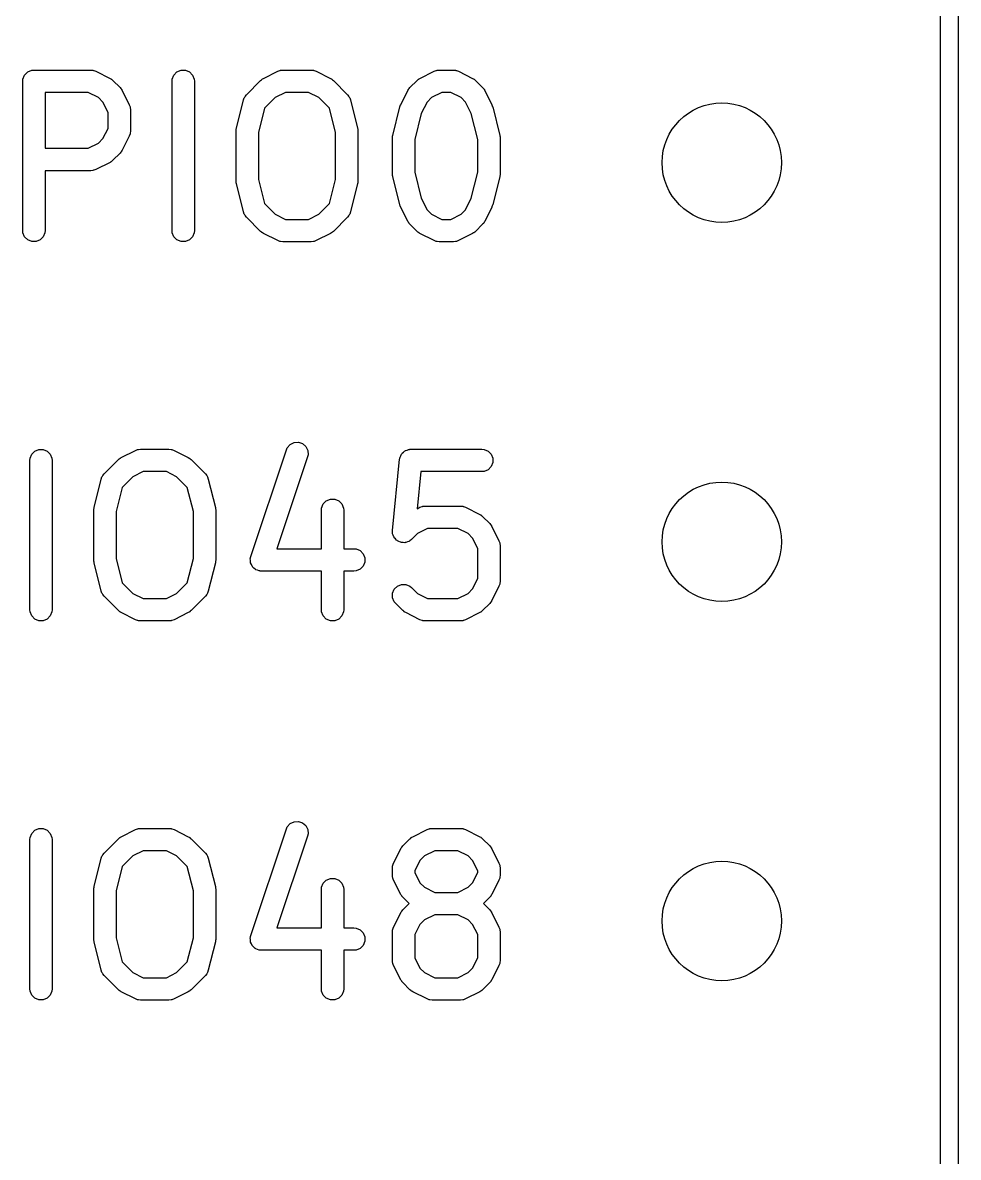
# Model space of a CAD drawing. Extents: x 19.8 to 98.9, y -129.1 to -67.1.
# Drawn here: x 76.29 to 82.55, y -113.84 to -106.24 of the extents above; entities that cross this region are included whole.
import ezdxf

# ---------------------------------------------------------------- set-up
doc = ezdxf.new("R2010")
doc.units = 0
doc.layers.add('BLACK', color=7, linetype='CONTINUOUS')

msp = doc.modelspace()

# ---------------------------------------------------------------- linework, layer by layer
at = {"layer": 'BLACK', "linetype": 'CONTINUOUS'}
for p, q in [((82.553999, -72.636), (82.553999, -129.024)), ((82.433999, -128.964), (82.433999, -72.696)), ((76.321553, -106.572459), (76.348589, -106.56126)), ((76.348589, -106.56126), (76.363221, -106.559819)), ((76.363221, -106.559819), (76.744173, -106.559819)), ((76.744173, -106.559819), (76.758805, -106.56126)), ((76.758805, -106.56126), (76.761294, -106.562291)), ((76.761294, -106.562291), (76.763982, -106.562482)), ((76.763982, -106.562482), (76.777714, -106.567737)), ((77.321553, -106.572459), (77.348589, -106.56126)), ((77.348589, -106.56126), (77.377853, -106.56126)), ((77.377853, -106.56126), (77.404889, -106.572459)), ((77.996346, -106.567737), (78.010077, -106.562482)), ((78.010077, -106.562482), (78.012766, -106.56229)), ((78.012766, -106.56229), (78.015255, -106.56126)), ((78.015255, -106.56126), (78.029887, -106.559819)), ((78.029887, -106.559819), (78.220363, -106.559819)), ((78.220363, -106.559819), (78.234995, -106.56126)), ((78.234995, -106.56126), (78.237484, -106.562291)), ((78.237484, -106.562291), (78.240172, -106.562482)), ((78.240172, -106.562482), (78.253904, -106.567737)), ((79.043965, -106.567737), (79.057696, -106.562482)), ((79.057696, -106.562482), (79.060385, -106.56229)), ((79.060385, -106.56229), (79.062874, -106.56126)), ((79.062874, -106.56126), (79.077506, -106.559819)), ((79.077506, -106.559819), (79.172744, -106.559819)), ((79.172744, -106.559819), (79.187376, -106.56126)), ((79.187376, -106.56126), (79.189865, -106.562291)), ((79.189865, -106.562291), (79.192553, -106.562482)), ((79.192553, -106.562482), (79.206285, -106.567737)), ((76.288221, -106.634819), (76.289662, -106.620187)), ((76.288221, -107.634819), (76.288221, -106.634819)), ((76.289662, -106.620187), (76.300861, -106.593151)), ((76.300861, -106.593151), (76.321553, -106.572459)), ((76.777714, -106.567737), (76.872952, -106.615356)), ((76.872952, -106.615356), (76.879251, -106.61932)), ((76.879251, -106.61932), (76.881079, -106.620078)), ((76.881079, -106.620078), (76.883135, -106.621766)), ((76.883135, -106.621766), (76.885395, -106.623188)), ((76.885395, -106.623188), (76.886694, -106.624686)), ((76.886694, -106.624686), (76.892444, -106.629405)), ((76.892444, -106.629405), (76.940063, -106.677024)), ((77.288221, -106.634819), (77.289662, -106.620187)), ((77.288221, -107.634819), (77.288221, -106.634819)), ((77.289662, -106.620187), (77.300861, -106.593151)), ((77.300861, -106.593151), (77.321553, -106.572459)), ((77.404889, -106.572459), (77.425581, -106.593151)), ((77.425581, -106.593151), (77.43678, -106.620187)), ((77.43678, -106.620187), (77.438221, -106.634819)), ((77.438221, -106.634819), (77.438221, -107.634819)), ((77.786378, -106.724643), (77.881616, -106.629405)), ((77.881616, -106.629405), (77.887366, -106.624684)), ((77.887366, -106.624684), (77.888665, -106.623188)), ((77.888665, -106.623188), (77.890919, -106.621768)), ((77.890919, -106.621768), (77.892981, -106.620077)), ((77.892981, -106.620077), (77.894813, -106.619318)), ((77.894813, -106.619318), (77.901108, -106.615356)), ((77.901108, -106.615356), (77.996346, -106.567737)), ((78.253904, -106.567737), (78.349142, -106.615356)), ((78.349142, -106.615356), (78.355441, -106.61932)), ((78.355441, -106.61932), (78.357269, -106.620078)), ((78.357269, -106.620078), (78.359325, -106.621766)), ((78.359325, -106.621766), (78.361585, -106.623188)), ((78.361585, -106.623188), (78.362884, -106.624686)), ((78.362884, -106.624686), (78.368634, -106.629405)), ((78.368634, -106.629405), (78.463872, -106.724643)), ((78.881616, -106.677024), (78.929235, -106.629405)), ((78.929235, -106.629405), (78.934984, -106.624686)), ((78.934984, -106.624686), (78.936284, -106.623188)), ((78.936284, -106.623188), (78.938543, -106.621766)), ((78.938543, -106.621766), (78.9406, -106.620078)), ((78.9406, -106.620078), (78.942427, -106.61932)), ((78.942427, -106.61932), (78.948727, -106.615356)), ((78.948727, -106.615356), (79.043965, -106.567737)), ((79.206285, -106.567737), (79.301523, -106.615356)), ((79.301523, -106.615356), (79.307822, -106.61932)), ((79.307822, -106.61932), (79.30965, -106.620078)), ((79.30965, -106.620078), (79.311706, -106.621766)), ((79.311706, -106.621766), (79.313966, -106.623188)), ((79.313966, -106.623188), (79.315265, -106.624686)), ((79.315265, -106.624686), (79.321015, -106.629405)), ((79.321015, -106.629405), (79.368634, -106.677024)), ((76.726468, -106.709819), (76.438221, -106.709819)), ((76.438221, -106.709819), (76.438221, -107.083628)), ((76.794984, -106.744077), (76.726468, -106.709819)), ((76.940063, -106.677024), (76.944781, -106.682773)), ((76.944781, -106.682773), (76.94628, -106.684073)), ((76.94628, -106.684073), (76.947701, -106.686332)), ((76.947701, -106.686332), (76.94939, -106.688389)), ((76.94939, -106.688389), (76.950147, -106.690216)), ((76.950147, -106.690216), (76.954112, -106.696516)), ((76.954112, -106.696516), (77.001731, -106.791754)), ((78.047592, -106.709819), (77.979076, -106.744077)), ((78.202658, -106.709819), (78.047592, -106.709819)), ((78.271174, -106.744077), (78.202658, -106.709819)), ((78.819948, -106.791754), (78.867567, -106.696516)), ((78.867567, -106.696516), (78.871531, -106.690216)), ((78.871531, -106.690216), (78.872289, -106.688389)), ((78.872289, -106.688389), (78.873977, -106.686332)), ((78.873977, -106.686332), (78.875399, -106.684073)), ((78.875399, -106.684073), (78.876897, -106.682773)), ((78.876897, -106.682773), (78.881616, -106.677024)), ((79.095211, -106.709819), (79.026695, -106.744077)), ((79.155039, -106.709819), (79.095211, -106.709819)), ((79.223555, -106.744077), (79.155039, -106.709819)), ((79.368634, -106.677024), (79.373352, -106.682773)), ((79.373352, -106.682773), (79.374851, -106.684073)), ((79.374851, -106.684073), (79.376272, -106.686332)), ((79.376272, -106.686332), (79.377961, -106.688389)), ((79.377961, -106.688389), (79.378718, -106.690216)), ((79.378718, -106.690216), (79.382683, -106.696516)), ((79.382683, -106.696516), (79.430302, -106.791754)), ((76.825391, -106.774484), (76.794984, -106.744077)), ((76.859649, -106.843), (76.825391, -106.774484)), ((77.719031, -106.949962), (77.76665, -106.759486)), ((77.76665, -106.759486), (77.771597, -106.74564)), ((77.771597, -106.74564), (77.774917, -106.741158)), ((77.774917, -106.741158), (77.777051, -106.736008)), ((77.777051, -106.736008), (77.786378, -106.724643)), ((77.979076, -106.744077), (77.907133, -106.816019)), ((78.343116, -106.816019), (78.271174, -106.744077)), ((78.463872, -106.724643), (78.4732, -106.736008)), ((78.4732, -106.736008), (78.475334, -106.741161)), ((78.475334, -106.741161), (78.478653, -106.74564)), ((78.478653, -106.74564), (78.4836, -106.759486)), ((78.4836, -106.759486), (78.531219, -106.949962)), ((78.996288, -106.774484), (78.957794, -106.851471)), ((79.026695, -106.744077), (78.996288, -106.774484)), ((79.253962, -106.774484), (79.223555, -106.744077)), ((79.292455, -106.851471), (79.253962, -106.774484)), ((76.859649, -106.950447), (76.859649, -106.843)), ((77.001731, -106.791754), (77.006986, -106.805485)), ((77.006986, -106.805485), (77.007177, -106.808174)), ((77.007177, -106.808174), (77.008208, -106.810663)), ((77.008208, -106.810663), (77.009649, -106.825295)), ((77.009649, -106.825295), (77.009649, -106.968152)), ((77.907133, -106.816019), (77.866792, -106.977386)), ((78.383458, -106.977386), (78.343116, -106.816019)), ((78.76665, -106.997581), (78.814269, -106.807105)), ((78.814269, -106.807105), (78.814654, -106.806025)), ((78.814654, -106.806025), (78.814693, -106.805486)), ((78.814693, -106.805486), (78.81702, -106.799404)), ((78.81702, -106.799404), (78.819216, -106.793259)), ((78.819216, -106.793259), (78.819538, -106.792823)), ((78.819538, -106.792823), (78.819948, -106.791754)), ((78.957794, -106.851471), (78.914411, -107.025005)), ((79.335839, -107.025005), (79.292455, -106.851471)), ((79.430302, -106.791754), (79.430711, -106.792823)), ((79.430711, -106.792823), (79.431034, -106.793259)), ((79.431034, -106.793259), (79.433226, -106.799395)), ((79.433226, -106.799395), (79.435557, -106.805485)), ((79.435557, -106.805485), (79.435595, -106.806025)), ((79.435595, -106.806025), (79.435981, -106.807105)), ((79.435981, -106.807105), (79.4836, -106.997581)), ((76.825391, -107.018963), (76.859649, -106.950447)), ((77.001731, -107.001693), (76.954112, -107.096931)), ((77.006986, -106.987962), (77.001731, -107.001693)), ((77.007177, -106.985272), (77.006986, -106.987962)), ((77.008208, -106.982784), (77.007177, -106.985272)), ((77.009649, -106.968152), (77.008208, -106.982784)), ((77.716792, -106.968152), (77.717043, -106.965598)), ((77.716792, -107.301485), (77.716792, -106.968152)), ((77.716881, -106.964506), (77.71769, -106.959032)), ((77.717043, -106.965598), (77.716881, -106.964506)), ((77.71769, -106.959032), (77.718233, -106.95352)), ((77.718233, -106.95352), (77.718655, -106.952498)), ((77.718655, -106.952498), (77.719031, -106.949962)), ((77.866792, -106.977386), (77.866792, -107.292251)), ((78.383458, -107.292251), (78.383458, -106.977386)), ((78.531219, -106.949962), (78.531594, -106.952498)), ((78.531594, -106.952498), (78.532017, -106.95352)), ((78.532017, -106.95352), (78.532559, -106.959032)), ((78.532559, -106.959032), (78.533369, -106.964506)), ((78.533369, -106.964506), (78.533206, -106.965598)), ((78.533206, -106.965598), (78.533458, -106.968152)), ((78.533458, -106.968152), (78.533458, -107.301485)), ((78.764411, -107.015771), (78.764662, -107.013217)), ((78.764411, -107.253866), (78.764411, -107.015771)), ((78.7645, -107.012125), (78.765309, -107.006651)), ((78.764662, -107.013217), (78.7645, -107.012125)), ((78.765309, -107.006651), (78.765852, -107.001139)), ((78.765852, -107.001139), (78.766274, -107.000117)), ((78.766274, -107.000117), (78.76665, -106.997581)), ((79.4836, -106.997581), (79.483975, -107.000117)), ((79.483975, -107.000117), (79.484398, -107.001139)), ((79.484398, -107.001139), (79.48494, -107.006651)), ((79.48494, -107.006651), (79.48575, -107.012125)), ((79.48575, -107.012125), (79.485587, -107.013217)), ((79.485587, -107.013217), (79.485839, -107.015771)), ((79.485839, -107.015771), (79.485839, -107.253866)), ((76.438221, -107.083628), (76.726468, -107.083628)), ((76.726468, -107.083628), (76.794984, -107.04937)), ((76.794984, -107.04937), (76.825391, -107.018963)), ((78.914411, -107.025005), (78.914411, -107.244632)), ((79.335839, -107.244632), (79.335839, -107.025005)), ((76.885395, -107.170259), (76.883135, -107.17168)), ((76.886694, -107.16876), (76.885395, -107.170259)), ((76.892444, -107.164042), (76.886694, -107.16876)), ((76.940063, -107.116423), (76.892444, -107.164042)), ((76.944781, -107.110673), (76.940063, -107.116423)), ((76.94628, -107.109374), (76.944781, -107.110673)), ((76.947701, -107.107114), (76.94628, -107.109374)), ((76.94939, -107.105058), (76.947701, -107.107114)), ((76.950147, -107.10323), (76.94939, -107.105058)), ((76.954112, -107.096931), (76.950147, -107.10323)), ((76.744173, -107.233628), (76.438221, -107.233628)), ((76.438221, -107.233628), (76.438221, -107.634819)), ((76.758805, -107.232187), (76.744173, -107.233628)), ((76.761294, -107.231155), (76.758805, -107.232187)), ((76.763982, -107.230965), (76.761294, -107.231155)), ((76.777714, -107.22571), (76.763982, -107.230965)), ((76.872952, -107.178091), (76.777714, -107.22571)), ((76.879251, -107.174126), (76.872952, -107.178091)), ((76.881079, -107.173369), (76.879251, -107.174126)), ((76.883135, -107.17168), (76.881079, -107.173369)), ((78.914411, -107.244632), (78.957794, -107.418166)), ((79.292455, -107.418166), (79.335839, -107.244632)), ((77.717043, -107.304038), (77.716792, -107.301485)), ((77.716881, -107.305131), (77.717043, -107.304038)), ((77.71769, -107.310604), (77.716881, -107.305131)), ((77.718233, -107.316117), (77.71769, -107.310604)), ((77.718655, -107.317138), (77.718233, -107.316117)), ((77.719031, -107.319675), (77.718655, -107.317138)), ((77.76665, -107.510151), (77.719031, -107.319675)), ((77.866792, -107.292251), (77.907133, -107.453617)), ((78.343116, -107.453617), (78.383458, -107.292251)), ((78.531219, -107.319675), (78.4836, -107.510151)), ((78.531594, -107.317138), (78.531219, -107.319675)), ((78.532017, -107.316117), (78.531594, -107.317138)), ((78.532559, -107.310604), (78.532017, -107.316117)), ((78.533369, -107.305131), (78.532559, -107.310604)), ((78.533458, -107.301485), (78.533206, -107.304038)), ((78.533206, -107.304038), (78.533369, -107.305131)), ((78.764662, -107.256419), (78.764411, -107.253866)), ((78.7645, -107.257512), (78.764662, -107.256419)), ((78.765309, -107.262985), (78.7645, -107.257512)), ((78.765852, -107.268498), (78.765309, -107.262985)), ((78.766274, -107.269519), (78.765852, -107.268498)), ((78.76665, -107.272056), (78.766274, -107.269519)), ((78.814269, -107.462532), (78.76665, -107.272056)), ((79.4836, -107.272056), (79.435981, -107.462532)), ((79.483975, -107.269519), (79.4836, -107.272056)), ((79.484398, -107.268498), (79.483975, -107.269519)), ((79.48494, -107.262985), (79.484398, -107.268498)), ((79.48575, -107.257512), (79.48494, -107.262985)), ((79.485839, -107.253866), (79.485587, -107.256419)), ((79.485587, -107.256419), (79.48575, -107.257512)), ((77.907133, -107.453617), (77.979076, -107.525561)), ((78.271173, -107.525561), (78.343116, -107.453617)), ((78.814654, -107.463611), (78.814269, -107.462532)), ((78.814693, -107.464151), (78.814654, -107.463611)), ((78.81702, -107.470232), (78.814693, -107.464151)), ((78.819216, -107.476378), (78.81702, -107.470232)), ((78.957794, -107.418166), (78.996288, -107.495153)), ((79.253961, -107.495153), (79.292455, -107.418166)), ((79.433226, -107.470241), (79.431034, -107.476378)), ((79.435557, -107.464152), (79.433226, -107.470241)), ((79.435595, -107.463611), (79.435557, -107.464152)), ((79.435981, -107.462532), (79.435595, -107.463611)), ((77.771597, -107.523997), (77.76665, -107.510151)), ((77.774916, -107.528476), (77.771597, -107.523997)), ((77.77705, -107.533628), (77.774916, -107.528476)), ((77.786378, -107.544994), (77.77705, -107.533628)), ((77.881616, -107.640233), (77.786378, -107.544994)), ((77.979076, -107.525561), (78.047592, -107.559819)), ((78.202658, -107.559819), (78.271173, -107.525561)), ((78.463873, -107.544993), (78.368634, -107.640233)), ((78.4732, -107.533628), (78.463873, -107.544993)), ((78.475333, -107.528476), (78.4732, -107.533628)), ((78.478653, -107.523997), (78.475333, -107.528476)), ((78.4836, -107.510151), (78.478653, -107.523997)), ((78.819538, -107.476813), (78.819216, -107.476378)), ((78.819948, -107.477883), (78.819538, -107.476813)), ((78.867567, -107.573121), (78.819948, -107.477883)), ((78.996288, -107.495153), (79.026695, -107.525561)), ((79.026695, -107.525561), (79.095211, -107.559819)), ((79.155039, -107.559819), (79.223554, -107.525561)), ((79.223554, -107.525561), (79.253961, -107.495153)), ((79.430302, -107.477883), (79.382683, -107.573121)), ((79.430711, -107.476813), (79.430302, -107.477883)), ((79.431034, -107.476378), (79.430711, -107.476813)), ((78.047592, -107.559819), (78.202658, -107.559819)), ((78.87153, -107.579417), (78.867567, -107.573121)), ((78.872288, -107.581247), (78.87153, -107.579417)), ((78.873977, -107.583305), (78.872288, -107.581247)), ((78.875399, -107.585564), (78.873977, -107.583305)), ((78.876897, -107.586863), (78.875399, -107.585564)), ((78.881615, -107.592612), (78.876897, -107.586863)), ((78.929234, -107.640232), (78.881615, -107.592612)), ((79.095211, -107.559819), (79.155039, -107.559819)), ((79.368634, -107.592613), (79.321016, -107.640232)), ((79.373352, -107.586863), (79.368634, -107.592613)), ((79.374851, -107.585564), (79.373352, -107.586863)), ((79.376272, -107.583305), (79.374851, -107.585564)), ((79.377962, -107.581247), (79.376272, -107.583305)), ((79.378719, -107.579417), (79.377962, -107.581247)), ((79.382683, -107.573121), (79.378719, -107.579417)), ((76.289662, -107.649451), (76.288221, -107.634819)), ((76.300861, -107.676487), (76.289662, -107.649451)), ((76.321553, -107.697179), (76.300861, -107.676487)), ((76.348589, -107.708378), (76.321553, -107.697179)), ((76.404889, -107.697179), (76.377853, -107.708378)), ((76.425581, -107.676487), (76.404889, -107.697179)), ((76.43678, -107.649451), (76.425581, -107.676487)), ((76.438221, -107.634819), (76.43678, -107.649451)), ((77.289662, -107.649451), (77.288221, -107.634819)), ((77.300861, -107.676487), (77.289662, -107.649451)), ((77.321553, -107.697179), (77.300861, -107.676487)), ((77.348589, -107.708378), (77.321553, -107.697179)), ((77.404889, -107.697179), (77.377853, -107.708378)), ((77.425581, -107.676487), (77.404889, -107.697179)), ((77.43678, -107.649451), (77.425581, -107.676487)), ((77.438221, -107.634819), (77.43678, -107.649451)), ((77.887366, -107.644953), (77.881616, -107.640233)), ((77.888665, -107.64645), (77.887366, -107.644953)), ((77.890919, -107.647869), (77.888665, -107.64645)), ((77.892981, -107.649561), (77.890919, -107.647869)), ((77.894813, -107.650319), (77.892981, -107.649561)), ((77.901108, -107.654282), (77.894813, -107.650319)), ((77.996346, -107.701901), (77.901108, -107.654282)), ((78.010077, -107.707156), (77.996346, -107.701901)), ((78.253904, -107.701901), (78.240172, -107.707156)), ((78.349142, -107.654282), (78.253904, -107.701901)), ((78.355441, -107.650317), (78.349142, -107.654282)), ((78.357269, -107.64956), (78.355441, -107.650317)), ((78.359325, -107.647871), (78.357269, -107.64956)), ((78.361585, -107.64645), (78.359325, -107.647871)), ((78.362884, -107.644951), (78.361585, -107.64645)), ((78.368634, -107.640233), (78.362884, -107.644951)), ((78.934983, -107.64495), (78.929234, -107.640232)), ((78.936284, -107.64645), (78.934983, -107.64495)), ((78.938543, -107.647872), (78.936284, -107.64645)), ((78.9406, -107.64956), (78.938543, -107.647872)), ((78.942427, -107.650317), (78.9406, -107.64956)), ((78.948727, -107.654282), (78.942427, -107.650317)), ((79.043965, -107.701901), (78.948727, -107.654282)), ((79.057696, -107.707156), (79.043965, -107.701901)), ((79.206285, -107.701901), (79.192553, -107.707156)), ((79.301523, -107.654282), (79.206285, -107.701901)), ((79.307822, -107.650317), (79.301523, -107.654282)), ((79.30965, -107.64956), (79.307822, -107.650317)), ((79.311706, -107.647872), (79.30965, -107.64956)), ((79.313966, -107.64645), (79.311706, -107.647872)), ((79.315266, -107.64495), (79.313966, -107.64645)), ((79.321016, -107.640232), (79.315266, -107.64495)), ((76.377853, -107.708378), (76.348589, -107.708378)), ((77.377853, -107.708378), (77.348589, -107.708378)), ((78.012766, -107.707347), (78.010077, -107.707156)), ((78.015255, -107.708378), (78.012766, -107.707347)), ((78.029887, -107.709819), (78.015255, -107.708378)), ((78.220363, -107.709819), (78.029887, -107.709819)), ((78.234995, -107.708378), (78.220363, -107.709819)), ((78.237484, -107.707346), (78.234995, -107.708378)), ((78.240172, -107.707156), (78.237484, -107.707346)), ((79.060385, -107.707347), (79.057696, -107.707156)), ((79.062874, -107.708378), (79.060385, -107.707347)), ((79.077506, -107.709819), (79.062874, -107.708378)), ((79.172744, -107.709819), (79.077506, -107.709819)), ((79.187376, -107.708378), (79.172744, -107.709819)), ((79.189865, -107.707346), (79.187376, -107.708378)), ((79.192553, -107.707156), (79.189865, -107.707346)), ((78.059968, -109.090058), (78.079142, -109.067951)), ((78.079142, -109.067951), (78.105315, -109.054864)), ((78.105315, -109.054864), (78.134505, -109.052789)), ((78.134505, -109.052789), (78.162267, -109.062043)), ((78.162267, -109.062043), (78.184375, -109.081217)), ((76.337281, -109.160187), (76.34848, -109.133151)), ((76.34848, -109.133151), (76.369172, -109.112459)), ((76.369172, -109.112459), (76.396208, -109.10126)), ((76.396208, -109.10126), (76.425472, -109.10126)), ((76.425472, -109.10126), (76.452508, -109.112459)), ((76.452508, -109.112459), (76.4732, -109.133151)), ((76.4732, -109.133151), (76.484399, -109.160187)), ((76.948727, -109.155356), (77.043965, -109.107737)), ((77.043965, -109.107737), (77.057696, -109.102482)), ((77.057696, -109.102482), (77.060385, -109.10229)), ((77.060385, -109.10229), (77.062874, -109.10126)), ((77.062874, -109.10126), (77.077506, -109.099819)), ((77.077506, -109.099819), (77.267982, -109.099819)), ((77.267982, -109.099819), (77.282614, -109.10126)), ((77.282614, -109.10126), (77.285103, -109.102291)), ((77.285103, -109.102291), (77.287791, -109.102482)), ((77.287791, -109.102482), (77.301523, -109.107737)), ((77.301523, -109.107737), (77.396761, -109.155356)), ((77.815879, -109.817768), (78.053974, -109.103483)), ((78.053974, -109.103483), (78.059968, -109.090058)), ((78.184375, -109.081217), (78.197461, -109.107391)), ((78.199536, -109.136581), (78.196276, -109.150918)), ((78.197461, -109.107391), (78.199536, -109.136581)), ((78.815292, -109.15294), (78.820474, -109.14328)), ((78.820474, -109.14328), (78.82467, -109.133151)), ((78.82467, -109.133151), (78.827341, -109.130479)), ((78.827341, -109.130479), (78.829126, -109.127153)), ((78.829126, -109.127153), (78.837608, -109.120212)), ((78.837608, -109.120212), (78.845362, -109.112459)), ((78.845362, -109.112459), (78.84885, -109.111013)), ((78.84885, -109.111013), (78.851774, -109.108622)), ((78.851774, -109.108622), (78.862271, -109.105454)), ((78.862271, -109.105454), (78.872398, -109.10126)), ((78.872398, -109.10126), (78.878003, -109.100707)), ((78.878003, -109.100707), (78.87979, -109.100169)), ((78.87979, -109.100169), (78.881618, -109.100351)), ((78.881618, -109.100351), (78.88703, -109.099819)), ((78.88703, -109.099819), (79.36322, -109.099819)), ((79.36322, -109.099819), (79.377852, -109.10126)), ((79.377852, -109.10126), (79.404888, -109.112459)), ((79.404888, -109.112459), (79.42558, -109.133151)), ((79.42558, -109.133151), (79.436779, -109.160187)), ((76.33584, -109.174819), (76.337281, -109.160187)), ((76.33584, -110.174819), (76.33584, -109.174819)), ((76.484399, -109.160187), (76.48584, -109.174819)), ((76.48584, -109.174819), (76.48584, -110.174819)), ((76.833997, -109.264643), (76.929235, -109.169405)), ((76.929235, -109.169405), (76.934985, -109.164684)), ((76.934985, -109.164684), (76.936284, -109.163188)), ((76.936284, -109.163188), (76.938538, -109.161768)), ((76.938538, -109.161768), (76.9406, -109.160077)), ((76.9406, -109.160077), (76.942432, -109.159318)), ((76.942432, -109.159318), (76.948727, -109.155356)), ((77.396761, -109.155356), (77.40306, -109.15932)), ((77.40306, -109.15932), (77.404888, -109.160078)), ((77.404888, -109.160078), (77.406944, -109.161766)), ((77.406944, -109.161766), (77.409204, -109.163188)), ((77.409204, -109.163188), (77.410503, -109.164686)), ((77.410503, -109.164686), (77.416253, -109.169405)), ((77.416253, -109.169405), (77.511491, -109.264643)), ((78.196276, -109.150918), (77.991087, -109.766485)), ((78.764783, -109.643546), (78.812402, -109.167356)), ((78.812402, -109.167356), (78.813471, -109.162023)), ((78.813471, -109.160187), (78.814184, -109.158464)), ((78.813471, -109.162023), (78.813471, -109.160187)), ((78.814184, -109.158464), (78.815292, -109.15294)), ((79.42558, -109.216487), (79.404888, -109.237179)), ((79.436779, -109.189451), (79.42558, -109.216487)), ((79.436779, -109.160187), (79.436779, -109.189451)), ((76.814269, -109.299486), (76.819216, -109.28564)), ((76.819216, -109.28564), (76.822536, -109.281158)), ((76.822536, -109.281158), (76.82467, -109.276008)), ((76.82467, -109.276008), (76.833997, -109.264643)), ((77.026695, -109.284077), (76.954752, -109.356019)), ((77.095211, -109.249819), (77.026695, -109.284077)), ((77.250277, -109.249819), (77.095211, -109.249819)), ((77.318793, -109.284077), (77.250277, -109.249819)), ((77.390735, -109.356019), (77.318793, -109.284077)), ((77.511491, -109.264643), (77.520819, -109.276008)), ((77.520819, -109.276008), (77.522953, -109.281161)), ((77.522953, -109.281161), (77.526272, -109.28564)), ((77.526272, -109.28564), (77.531219, -109.299486)), ((78.954904, -109.249819), (78.930085, -109.498009)), ((79.36322, -109.249819), (78.954904, -109.249819)), ((79.377852, -109.248378), (79.36322, -109.249819)), ((79.404888, -109.237179), (79.377852, -109.248378)), ((76.76665, -109.489962), (76.814269, -109.299486)), ((76.954752, -109.356019), (76.914411, -109.517386)), ((77.431077, -109.517386), (77.390735, -109.356019)), ((77.531219, -109.299486), (77.578838, -109.489962)), ((78.30086, -109.466484), (78.321552, -109.445792)), ((78.321552, -109.445792), (78.348588, -109.434593)), ((78.348588, -109.434593), (78.377852, -109.434593)), ((78.377852, -109.434593), (78.404888, -109.445792)), ((78.404888, -109.445792), (78.42558, -109.466484)), ((76.764411, -109.508152), (76.764662, -109.505598)), ((76.764411, -109.841485), (76.764411, -109.508152)), ((76.7645, -109.504506), (76.765309, -109.499032)), ((76.764662, -109.505598), (76.7645, -109.504506)), ((76.765309, -109.499032), (76.765852, -109.49352)), ((76.765852, -109.49352), (76.766274, -109.492498)), ((76.766274, -109.492498), (76.76665, -109.489962)), ((76.914411, -109.517386), (76.914411, -109.832251)), ((77.431077, -109.832251), (77.431077, -109.517386)), ((77.578838, -109.489962), (77.579213, -109.492498)), ((77.579213, -109.492498), (77.579636, -109.49352)), ((77.579636, -109.49352), (77.580178, -109.499032)), ((77.580178, -109.499032), (77.580988, -109.504506)), ((77.580988, -109.504506), (77.580825, -109.505598)), ((77.580825, -109.505598), (77.581077, -109.508152)), ((77.581077, -109.508152), (77.581077, -109.841485)), ((78.28822, -109.508152), (78.289661, -109.49352)), ((78.28822, -109.766485), (78.28822, -109.508152)), ((78.289661, -109.49352), (78.30086, -109.466484)), ((78.42558, -109.466484), (78.436779, -109.49352)), ((78.436779, -109.49352), (78.43822, -109.508152)), ((78.43822, -109.508152), (78.43822, -109.766485)), ((78.930085, -109.498009), (78.948727, -109.488689)), ((78.948727, -109.488689), (78.962458, -109.483434)), ((78.962458, -109.483434), (78.965147, -109.483242)), ((78.965147, -109.483242), (78.967636, -109.482212)), ((78.967636, -109.482212), (78.982268, -109.480771)), ((78.982268, -109.480771), (79.220363, -109.480771)), ((79.220363, -109.480771), (79.234995, -109.482212)), ((79.234995, -109.482212), (79.237484, -109.483243)), ((79.237484, -109.483243), (79.240172, -109.483434)), ((79.240172, -109.483434), (79.253904, -109.488689)), ((79.253904, -109.488689), (79.349142, -109.536308)), ((79.349142, -109.536308), (79.355441, -109.540272)), ((79.355441, -109.540272), (79.357269, -109.54103)), ((79.357269, -109.54103), (79.359325, -109.542718)), ((79.359325, -109.542718), (79.361585, -109.54414)), ((79.361585, -109.54414), (79.362884, -109.545638)), ((79.362884, -109.545638), (79.368634, -109.550357)), ((79.368634, -109.550357), (79.416253, -109.597976)), ((79.416253, -109.597976), (79.420971, -109.603725)), ((78.764761, -109.658249), (78.764783, -109.643546)), ((78.765852, -109.661864), (78.764761, -109.658249)), ((78.765852, -109.66564), (78.765852, -109.661864)), ((78.770046, -109.675765), (78.765852, -109.66564)), ((78.773214, -109.686265), (78.770046, -109.675765)), ((78.931457, -109.665029), (78.892444, -109.704042)), ((78.999973, -109.630771), (78.931457, -109.665029)), ((79.202658, -109.630771), (78.999973, -109.630771)), ((79.271174, -109.665029), (79.202658, -109.630771)), ((79.301581, -109.695436), (79.271174, -109.665029)), ((79.420971, -109.603725), (79.42247, -109.605025)), ((79.42247, -109.605025), (79.423891, -109.607284)), ((79.423891, -109.607284), (79.42558, -109.609341)), ((79.42558, -109.609341), (79.426337, -109.611168)), ((79.426337, -109.611168), (79.430302, -109.617468)), ((79.430302, -109.617468), (79.477921, -109.712706)), ((78.775605, -109.689188), (78.773214, -109.686265)), ((78.777051, -109.692677), (78.775605, -109.689188)), ((78.784804, -109.70043), (78.777051, -109.692677)), ((78.791745, -109.708913), (78.784804, -109.70043)), ((78.795071, -109.710697), (78.791745, -109.708913)), ((78.797743, -109.713369), (78.795071, -109.710697)), ((78.80787, -109.717564), (78.797743, -109.713369)), ((78.817532, -109.722747), (78.80787, -109.717564)), ((78.821291, -109.723122), (78.817532, -109.722747)), ((78.82478, -109.724568), (78.821291, -109.723122)), ((78.835741, -109.724568), (78.82478, -109.724568)), ((78.846651, -109.725659), (78.835741, -109.724568)), ((78.850267, -109.724568), (78.846651, -109.725659)), ((78.854042, -109.724568), (78.850267, -109.724568)), ((78.864167, -109.720373), (78.854042, -109.724568)), ((78.874667, -109.717206), (78.864167, -109.720373)), ((78.87759, -109.714814), (78.874667, -109.717206)), ((78.881079, -109.713369), (78.87759, -109.714814)), ((78.892444, -109.704042), (78.881079, -109.713369)), ((79.335839, -109.763952), (79.301581, -109.695436)), ((79.477921, -109.712706), (79.483176, -109.726437)), ((79.483176, -109.726437), (79.483367, -109.729126)), ((79.483367, -109.729126), (79.484398, -109.731615)), ((79.484398, -109.731615), (79.485839, -109.746247)), ((79.485839, -109.746247), (79.485839, -109.984342)), ((77.812619, -109.832105), (77.813471, -109.828358)), ((77.813471, -109.826853), (77.814229, -109.825021)), ((77.813471, -109.828358), (77.813471, -109.826853)), ((77.814229, -109.825021), (77.815879, -109.817768)), ((77.991087, -109.766485), (78.28822, -109.766485)), ((78.43822, -109.766485), (78.506077, -109.766485)), ((78.506077, -109.766485), (78.520709, -109.767926)), ((78.520709, -109.767926), (78.547745, -109.779125)), ((78.547745, -109.779125), (78.568437, -109.799817)), ((78.568437, -109.799817), (78.579636, -109.826853)), ((78.579636, -109.826853), (78.579636, -109.856117)), ((79.335839, -109.966637), (79.335839, -109.763952)), ((76.764662, -109.844038), (76.764411, -109.841485)), ((76.7645, -109.845131), (76.764662, -109.844038)), ((76.765309, -109.850604), (76.7645, -109.845131)), ((76.765852, -109.856117), (76.765309, -109.850604)), ((76.766274, -109.857138), (76.765852, -109.856117)), ((76.76665, -109.859675), (76.766274, -109.857138)), ((76.814269, -110.050151), (76.76665, -109.859675)), ((76.914411, -109.832251), (76.954752, -109.993617)), ((77.390735, -109.993617), (77.431077, -109.832251)), ((77.578838, -109.859675), (77.531219, -110.050151)), ((77.579213, -109.857138), (77.578838, -109.859675)), ((77.579636, -109.856117), (77.579213, -109.857138)), ((77.580178, -109.850604), (77.579636, -109.856117)), ((77.580988, -109.845131), (77.580178, -109.850604)), ((77.581077, -109.841485), (77.580825, -109.844038)), ((77.580825, -109.844038), (77.580988, -109.845131)), ((77.813471, -109.84409), (77.812619, -109.832105)), ((77.813471, -109.856117), (77.813471, -109.84409)), ((77.814503, -109.858608), (77.813471, -109.856117)), ((77.814694, -109.861295), (77.814503, -109.858608)), ((77.820068, -109.872044), (77.814694, -109.861295)), ((77.82467, -109.883153), (77.820068, -109.872044)), ((77.826575, -109.885058), (77.82467, -109.883153)), ((77.82778, -109.887468), (77.826575, -109.885058)), ((77.836862, -109.895345), (77.82778, -109.887468)), ((77.845362, -109.903845), (77.836862, -109.895345)), ((77.84785, -109.904875), (77.845362, -109.903845)), ((77.849887, -109.906642), (77.84785, -109.904875)), ((77.86129, -109.910443), (77.849887, -109.906642)), ((78.547745, -109.903845), (78.520709, -109.915044)), ((78.568437, -109.883153), (78.547745, -109.903845)), ((78.579636, -109.856117), (78.568437, -109.883153)), ((77.872398, -109.915044), (77.86129, -109.910443)), ((77.876224, -109.91542), (77.872398, -109.915044)), ((77.87765, -109.915896), (77.876224, -109.91542)), ((77.879624, -109.915755), (77.87765, -109.915896)), ((77.88703, -109.916485), (77.879624, -109.915755)), ((78.28822, -109.916485), (77.88703, -109.916485)), ((78.28822, -110.174819), (78.28822, -109.916485)), ((78.506077, -109.916485), (78.43822, -109.916485)), ((78.43822, -109.916485), (78.43822, -110.174819)), ((78.520709, -109.915044), (78.506077, -109.916485)), ((79.30158, -110.035153), (79.335839, -109.966637)), ((76.819216, -110.063997), (76.814269, -110.050151)), ((76.954752, -109.993617), (77.026695, -110.065561)), ((77.318792, -110.065561), (77.390735, -109.993617)), ((77.531219, -110.050151), (77.526272, -110.063997)), ((78.765852, -110.064948), (78.777051, -110.037912)), ((78.777051, -110.037912), (78.797744, -110.017219)), ((78.797744, -110.017219), (78.82478, -110.006021)), ((78.82478, -110.006021), (78.854043, -110.006021)), ((78.854043, -110.006021), (78.881079, -110.01722)), ((78.881079, -110.01722), (78.892445, -110.026548)), ((78.892445, -110.026548), (78.931457, -110.065561)), ((79.271173, -110.065561), (79.30158, -110.035153)), ((79.477921, -110.017883), (79.430302, -110.113121)), ((79.483176, -110.004152), (79.477921, -110.017883)), ((79.483367, -110.001462), (79.483176, -110.004152)), ((79.484398, -109.998974), (79.483367, -110.001462)), ((79.485839, -109.984342), (79.484398, -109.998974)), ((76.822535, -110.068476), (76.819216, -110.063997)), ((76.824669, -110.073628), (76.822535, -110.068476)), ((76.833997, -110.084994), (76.824669, -110.073628)), ((76.929235, -110.180233), (76.833997, -110.084994)), ((77.026695, -110.065561), (77.095211, -110.099819)), ((77.095211, -110.099819), (77.250277, -110.099819)), ((77.250277, -110.099819), (77.318792, -110.065561)), ((77.511492, -110.084993), (77.416253, -110.180233)), ((77.520819, -110.073628), (77.511492, -110.084993)), ((77.522952, -110.068476), (77.520819, -110.073628)), ((77.526272, -110.063997), (77.522952, -110.068476)), ((78.765852, -110.094211), (78.765852, -110.064948)), ((78.77705, -110.121247), (78.765852, -110.094211)), ((78.786377, -110.132612), (78.77705, -110.121247)), ((78.833996, -110.180232), (78.786377, -110.132612)), ((78.931457, -110.065561), (78.999973, -110.099819)), ((78.999973, -110.099819), (79.202658, -110.099819)), ((79.202658, -110.099819), (79.271173, -110.065561)), ((79.416253, -110.132613), (79.368635, -110.180232)), ((79.420971, -110.126863), (79.416253, -110.132613)), ((79.42247, -110.125564), (79.420971, -110.126863)), ((79.423891, -110.123305), (79.42247, -110.125564)), ((79.425581, -110.121247), (79.423891, -110.123305)), ((79.426338, -110.119417), (79.425581, -110.121247)), ((79.430302, -110.113121), (79.426338, -110.119417)), ((76.337281, -110.189451), (76.33584, -110.174819)), ((76.34848, -110.216487), (76.337281, -110.189451)), ((76.484399, -110.189451), (76.4732, -110.216487)), ((76.48584, -110.174819), (76.484399, -110.189451)), ((76.934985, -110.184953), (76.929235, -110.180233)), ((76.936284, -110.18645), (76.934985, -110.184953)), ((76.938538, -110.187869), (76.936284, -110.18645)), ((76.9406, -110.189561), (76.938538, -110.187869)), ((76.942432, -110.190319), (76.9406, -110.189561)), ((76.948727, -110.194282), (76.942432, -110.190319)), ((77.043965, -110.241901), (76.948727, -110.194282)), ((77.396761, -110.194282), (77.301523, -110.241901)), ((77.40306, -110.190317), (77.396761, -110.194282)), ((77.404888, -110.18956), (77.40306, -110.190317)), ((77.406944, -110.187871), (77.404888, -110.18956)), ((77.409204, -110.18645), (77.406944, -110.187871)), ((77.410503, -110.184951), (77.409204, -110.18645)), ((77.416253, -110.180233), (77.410503, -110.184951)), ((78.289661, -110.189451), (78.28822, -110.174819)), ((78.30086, -110.216487), (78.289661, -110.189451)), ((78.436779, -110.189451), (78.42558, -110.216487)), ((78.43822, -110.174819), (78.436779, -110.189451)), ((78.839745, -110.18495), (78.833996, -110.180232)), ((78.841046, -110.18645), (78.839745, -110.18495)), ((78.843305, -110.187872), (78.841046, -110.18645)), ((78.845362, -110.18956), (78.843305, -110.187872)), ((78.847189, -110.190317), (78.845362, -110.18956)), ((78.853489, -110.194282), (78.847189, -110.190317)), ((78.948727, -110.241901), (78.853489, -110.194282)), ((79.349142, -110.194282), (79.253904, -110.241901)), ((79.355441, -110.190317), (79.349142, -110.194282)), ((79.357269, -110.18956), (79.355441, -110.190317)), ((79.359325, -110.187872), (79.357269, -110.18956)), ((79.361585, -110.18645), (79.359325, -110.187872)), ((79.362885, -110.18495), (79.361585, -110.18645)), ((79.368635, -110.180232), (79.362885, -110.18495)), ((76.369172, -110.237179), (76.34848, -110.216487)), ((76.396208, -110.248378), (76.369172, -110.237179)), ((76.425472, -110.248378), (76.396208, -110.248378)), ((76.452508, -110.237179), (76.425472, -110.248378)), ((76.4732, -110.216487), (76.452508, -110.237179)), ((77.057696, -110.247156), (77.043965, -110.241901)), ((77.060385, -110.247347), (77.057696, -110.247156)), ((77.062874, -110.248378), (77.060385, -110.247347)), ((77.077506, -110.249819), (77.062874, -110.248378)), ((77.267982, -110.249819), (77.077506, -110.249819)), ((77.282614, -110.248378), (77.267982, -110.249819)), ((77.285103, -110.247346), (77.282614, -110.248378)), ((77.287791, -110.247156), (77.285103, -110.247346)), ((77.301523, -110.241901), (77.287791, -110.247156)), ((78.321552, -110.237179), (78.30086, -110.216487)), ((78.348588, -110.248378), (78.321552, -110.237179)), ((78.377852, -110.248378), (78.348588, -110.248378)), ((78.404888, -110.237179), (78.377852, -110.248378)), ((78.42558, -110.216487), (78.404888, -110.237179)), ((78.962458, -110.247156), (78.948727, -110.241901)), ((78.965147, -110.247347), (78.962458, -110.247156)), ((78.967636, -110.248378), (78.965147, -110.247347)), ((78.982268, -110.249819), (78.967636, -110.248378)), ((79.220363, -110.249819), (78.982268, -110.249819)), ((79.234995, -110.248378), (79.220363, -110.249819)), ((79.237484, -110.247346), (79.234995, -110.248378)), ((79.240172, -110.247156), (79.237484, -110.247346)), ((79.253904, -110.241901), (79.240172, -110.247156)), ((76.34848, -111.673151), (76.369172, -111.652459)), ((76.369172, -111.652459), (76.396208, -111.64126)), ((76.396208, -111.64126), (76.425472, -111.64126)), ((76.425472, -111.64126), (76.452508, -111.652459)), ((76.452508, -111.652459), (76.4732, -111.673151)), ((76.948727, -111.695356), (77.043965, -111.647737)), ((77.043965, -111.647737), (77.057696, -111.642482)), ((77.057696, -111.642482), (77.060385, -111.64229)), ((77.060385, -111.64229), (77.062874, -111.64126)), ((77.062874, -111.64126), (77.077506, -111.639819)), ((77.077506, -111.639819), (77.267982, -111.639819)), ((77.267982, -111.639819), (77.282614, -111.64126)), ((77.282614, -111.64126), (77.285103, -111.642291)), ((77.285103, -111.642291), (77.287791, -111.642482)), ((77.287791, -111.642482), (77.301523, -111.647737)), ((77.301523, -111.647737), (77.396761, -111.695356)), ((77.815879, -112.357768), (78.053974, -111.643483)), ((78.053974, -111.643483), (78.059968, -111.630058)), ((78.059968, -111.630058), (78.079142, -111.607951)), ((78.079142, -111.607951), (78.105315, -111.594864)), ((78.105315, -111.594864), (78.134505, -111.592789)), ((78.134505, -111.592789), (78.162267, -111.602043)), ((78.162267, -111.602043), (78.184375, -111.621217)), ((78.184375, -111.621217), (78.197461, -111.647391)), ((78.197461, -111.647391), (78.199536, -111.676581)), ((78.901108, -111.695356), (78.996346, -111.647737)), ((78.996346, -111.647737), (79.010077, -111.642482)), ((79.010077, -111.642482), (79.012766, -111.64229)), ((79.012766, -111.64229), (79.015255, -111.64126)), ((79.015255, -111.64126), (79.029887, -111.639819)), ((79.029887, -111.639819), (79.220363, -111.639819)), ((79.220363, -111.639819), (79.234995, -111.64126)), ((79.234995, -111.64126), (79.237484, -111.642291)), ((79.237484, -111.642291), (79.240172, -111.642482)), ((79.240172, -111.642482), (79.253904, -111.647737)), ((79.253904, -111.647737), (79.349142, -111.695356)), ((76.33584, -111.714819), (76.337281, -111.700187)), ((76.33584, -112.714819), (76.33584, -111.714819)), ((76.337281, -111.700187), (76.34848, -111.673151)), ((76.4732, -111.673151), (76.484399, -111.700187)), ((76.484399, -111.700187), (76.48584, -111.714819)), ((76.48584, -111.714819), (76.48584, -112.714819)), ((76.833997, -111.804643), (76.929235, -111.709405)), ((76.929235, -111.709405), (76.934985, -111.704684)), ((76.934985, -111.704684), (76.936284, -111.703188)), ((76.936284, -111.703188), (76.938538, -111.701768)), ((76.938538, -111.701768), (76.9406, -111.700077)), ((76.9406, -111.700077), (76.942432, -111.699318)), ((76.942432, -111.699318), (76.948727, -111.695356)), ((77.396761, -111.695356), (77.40306, -111.69932)), ((77.40306, -111.69932), (77.404888, -111.700078)), ((77.404888, -111.700078), (77.406944, -111.701766)), ((77.406944, -111.701766), (77.409204, -111.703188)), ((77.409204, -111.703188), (77.410503, -111.704686)), ((77.410503, -111.704686), (77.416253, -111.709405)), ((77.416253, -111.709405), (77.511491, -111.804643)), ((78.196276, -111.690918), (77.991087, -112.306485)), ((78.199536, -111.676581), (78.196276, -111.690918)), ((78.833997, -111.757024), (78.881616, -111.709405)), ((78.881616, -111.709405), (78.887365, -111.704686)), ((78.887365, -111.704686), (78.888665, -111.703188)), ((78.888665, -111.703188), (78.890924, -111.701766)), ((78.890924, -111.701766), (78.892981, -111.700078)), ((78.892981, -111.700078), (78.894808, -111.69932)), ((78.894808, -111.69932), (78.901108, -111.695356)), ((79.349142, -111.695356), (79.355441, -111.69932)), ((79.355441, -111.69932), (79.357269, -111.700078)), ((79.357269, -111.700078), (79.359325, -111.701766)), ((79.359325, -111.701766), (79.361585, -111.703188)), ((79.361585, -111.703188), (79.362884, -111.704686)), ((79.362884, -111.704686), (79.368634, -111.709405)), ((79.368634, -111.709405), (79.416253, -111.757024)), ((76.82467, -111.816008), (76.833997, -111.804643)), ((77.095211, -111.789819), (77.026695, -111.824077)), ((77.250277, -111.789819), (77.095211, -111.789819)), ((77.318793, -111.824077), (77.250277, -111.789819)), ((77.511491, -111.804643), (77.520819, -111.816008)), ((78.772329, -111.871754), (78.819948, -111.776516)), ((78.819948, -111.776516), (78.823912, -111.770216)), ((78.823912, -111.770216), (78.82467, -111.768389)), ((78.82467, -111.768389), (78.826358, -111.766332)), ((78.826358, -111.766332), (78.82778, -111.764073)), ((78.82778, -111.764073), (78.829278, -111.762773)), ((78.829278, -111.762773), (78.833997, -111.757024)), ((79.047592, -111.789819), (78.979076, -111.824077)), ((79.202658, -111.789819), (79.047592, -111.789819)), ((79.271174, -111.824077), (79.202658, -111.789819)), ((79.416253, -111.757024), (79.420971, -111.762773)), ((79.420971, -111.762773), (79.42247, -111.764073)), ((79.42247, -111.764073), (79.423891, -111.766332)), ((79.423891, -111.766332), (79.42558, -111.768389)), ((79.42558, -111.768389), (79.426337, -111.770216)), ((79.426337, -111.770216), (79.430302, -111.776516)), ((79.430302, -111.776516), (79.477921, -111.871754)), ((76.76665, -112.029962), (76.814269, -111.839486)), ((76.814269, -111.839486), (76.819216, -111.82564)), ((76.819216, -111.82564), (76.822536, -111.821158)), ((76.822536, -111.821158), (76.82467, -111.816008)), ((77.026695, -111.824077), (76.954752, -111.896019)), ((77.390735, -111.896019), (77.318793, -111.824077)), ((77.520819, -111.816008), (77.522953, -111.821161)), ((77.522953, -111.821161), (77.526272, -111.82564)), ((77.526272, -111.82564), (77.531219, -111.839486)), ((77.531219, -111.839486), (77.578838, -112.029962)), ((78.767074, -111.885486), (78.772329, -111.871754)), ((78.948669, -111.854484), (78.914411, -111.923)), ((78.979076, -111.824077), (78.948669, -111.854484)), ((79.301581, -111.854484), (79.271174, -111.824077)), ((79.335839, -111.923), (79.301581, -111.854484)), ((79.477921, -111.871754), (79.483176, -111.885485)), ((76.954752, -111.896019), (76.914411, -112.057386)), ((77.431077, -112.057386), (77.390735, -111.896019)), ((78.764411, -111.905295), (78.765852, -111.890663)), ((78.764411, -111.952914), (78.764411, -111.905295)), ((78.765852, -111.967546), (78.764411, -111.952914)), ((78.765852, -111.890663), (78.766883, -111.888173)), ((78.766883, -111.888173), (78.767074, -111.885486)), ((78.914411, -111.923), (78.914411, -111.935209)), ((78.914411, -111.935209), (78.948669, -112.003725)), ((79.301581, -112.003725), (79.335839, -111.935209)), ((79.335839, -111.935209), (79.335839, -111.923)), ((79.483176, -111.885485), (79.483367, -111.888174)), ((79.483367, -111.888174), (79.484398, -111.890663)), ((79.484398, -111.890663), (79.485839, -111.905295)), ((79.485839, -111.952914), (79.484398, -111.967546)), ((79.485839, -111.905295), (79.485839, -111.952914)), ((76.765309, -112.039032), (76.765852, -112.03352)), ((76.765852, -112.03352), (76.766274, -112.032498)), ((76.766274, -112.032498), (76.76665, -112.029962)), ((77.578838, -112.029962), (77.579213, -112.032498)), ((77.579213, -112.032498), (77.579636, -112.03352)), ((77.579636, -112.03352), (77.580178, -112.039032)), ((78.28822, -112.048152), (78.289661, -112.03352)), ((78.289661, -112.03352), (78.30086, -112.006484)), ((78.30086, -112.006484), (78.321552, -111.985792)), ((78.321552, -111.985792), (78.348588, -111.974593)), ((78.348588, -111.974593), (78.377852, -111.974593)), ((78.377852, -111.974593), (78.404888, -111.985792)), ((78.404888, -111.985792), (78.42558, -112.006484)), ((78.42558, -112.006484), (78.436779, -112.03352)), ((78.436779, -112.03352), (78.43822, -112.048152)), ((78.766883, -111.970035), (78.765852, -111.967546)), ((78.767074, -111.972723), (78.766883, -111.970035)), ((78.772329, -111.986455), (78.767074, -111.972723)), ((78.819948, -112.081693), (78.772329, -111.986455)), ((78.948669, -112.003725), (78.979076, -112.034132)), ((78.979076, -112.034132), (79.047592, -112.06839)), ((79.202658, -112.06839), (79.271174, -112.034132)), ((79.271174, -112.034132), (79.301581, -112.003725)), ((79.477921, -111.986455), (79.430302, -112.081693)), ((79.483176, -111.972724), (79.477921, -111.986455)), ((79.483367, -111.970034), (79.483176, -111.972724)), ((79.484398, -111.967546), (79.483367, -111.970034)), ((76.764411, -112.048152), (76.764662, -112.045598)), ((76.764411, -112.381485), (76.764411, -112.048152)), ((76.7645, -112.044506), (76.765309, -112.039032)), ((76.764662, -112.045598), (76.7645, -112.044506)), ((76.914411, -112.057386), (76.914411, -112.372251)), ((77.431077, -112.372251), (77.431077, -112.057386)), ((77.580178, -112.039032), (77.580988, -112.044506)), ((77.580988, -112.044506), (77.580825, -112.045598)), ((77.580825, -112.045598), (77.581077, -112.048152)), ((77.581077, -112.048152), (77.581077, -112.381485)), ((78.28822, -112.306485), (78.28822, -112.048152)), ((78.43822, -112.048152), (78.43822, -112.306485)), ((78.823912, -112.087992), (78.819948, -112.081693)), ((78.82467, -112.08982), (78.823912, -112.087992)), ((78.826358, -112.091876), (78.82467, -112.08982)), ((78.82778, -112.094136), (78.826358, -112.091876)), ((78.829278, -112.095435), (78.82778, -112.094136)), ((78.833997, -112.101185), (78.829278, -112.095435)), ((78.876202, -112.14339), (78.833997, -112.101185)), ((79.047592, -112.06839), (79.202658, -112.06839)), ((79.416253, -112.101185), (79.374048, -112.14339)), ((79.420971, -112.095435), (79.416253, -112.101185)), ((79.42247, -112.094136), (79.420971, -112.095435)), ((79.423891, -112.091876), (79.42247, -112.094136)), ((79.42558, -112.08982), (79.423891, -112.091876)), ((79.426337, -112.087992), (79.42558, -112.08982)), ((79.430302, -112.081693), (79.426337, -112.087992)), ((78.829278, -112.191344), (78.833997, -112.185595)), ((78.833997, -112.185595), (78.876202, -112.14339)), ((79.374048, -112.14339), (79.416253, -112.185595)), ((79.416253, -112.185595), (79.420971, -112.191344)), ((78.772329, -112.300325), (78.819948, -112.205087)), ((78.819948, -112.205087), (78.823912, -112.198787)), ((78.823912, -112.198787), (78.82467, -112.19696)), ((78.82467, -112.19696), (78.826358, -112.194903)), ((78.826358, -112.194903), (78.82778, -112.192644)), ((78.82778, -112.192644), (78.829278, -112.191344)), ((78.979076, -112.252648), (78.948669, -112.283055)), ((79.047592, -112.21839), (78.979076, -112.252648)), ((79.202658, -112.21839), (79.047592, -112.21839)), ((79.271174, -112.252648), (79.202658, -112.21839)), ((79.301581, -112.283055), (79.271174, -112.252648)), ((79.420971, -112.191344), (79.42247, -112.192644)), ((79.42247, -112.192644), (79.423891, -112.194903)), ((79.423891, -112.194903), (79.42558, -112.19696)), ((79.42558, -112.19696), (79.426337, -112.198787)), ((79.426337, -112.198787), (79.430302, -112.205087)), ((79.430302, -112.205087), (79.477921, -112.300325)), ((77.991087, -112.306485), (78.28822, -112.306485)), ((78.43822, -112.306485), (78.506077, -112.306485)), ((78.506077, -112.306485), (78.520709, -112.307926)), ((78.520709, -112.307926), (78.547745, -112.319125)), ((78.547745, -112.319125), (78.568437, -112.339817)), ((78.764411, -112.333866), (78.765852, -112.319234)), ((78.764411, -112.524342), (78.764411, -112.333866)), ((78.765852, -112.319234), (78.766883, -112.316744)), ((78.766883, -112.316744), (78.767074, -112.314057)), ((78.767074, -112.314057), (78.772329, -112.300325)), ((78.948669, -112.283055), (78.914411, -112.351571)), ((79.335839, -112.351571), (79.301581, -112.283055)), ((79.477921, -112.300325), (79.483176, -112.314056)), ((79.483176, -112.314056), (79.483367, -112.316745)), ((79.483367, -112.316745), (79.484398, -112.319234)), ((79.484398, -112.319234), (79.485839, -112.333866)), ((79.485839, -112.333866), (79.485839, -112.524342)), ((76.764662, -112.384038), (76.764411, -112.381485)), ((76.7645, -112.385131), (76.764662, -112.384038)), ((76.765309, -112.390604), (76.7645, -112.385131)), ((76.765852, -112.396117), (76.765309, -112.390604)), ((76.766274, -112.397138), (76.765852, -112.396117)), ((76.76665, -112.399675), (76.766274, -112.397138)), ((76.814269, -112.590151), (76.76665, -112.399675)), ((76.914411, -112.372251), (76.954752, -112.533617)), ((77.390735, -112.533617), (77.431077, -112.372251)), ((77.578838, -112.399675), (77.531219, -112.590151)), ((77.579213, -112.397138), (77.578838, -112.399675)), ((77.579636, -112.396117), (77.579213, -112.397138)), ((77.580178, -112.390604), (77.579636, -112.396117)), ((77.580988, -112.385131), (77.580178, -112.390604)), ((77.581077, -112.381485), (77.580825, -112.384038)), ((77.580825, -112.384038), (77.580988, -112.385131)), ((77.812619, -112.372105), (77.813471, -112.368358)), ((77.813471, -112.38409), (77.812619, -112.372105)), ((77.813471, -112.366853), (77.814229, -112.365021)), ((77.813471, -112.368358), (77.813471, -112.366853)), ((77.813471, -112.396117), (77.813471, -112.38409)), ((77.814503, -112.398608), (77.813471, -112.396117)), ((77.814229, -112.365021), (77.815879, -112.357768)), ((77.814694, -112.401295), (77.814503, -112.398608)), ((77.820068, -112.412044), (77.814694, -112.401295)), ((77.82467, -112.423153), (77.820068, -112.412044)), ((78.568437, -112.339817), (78.579636, -112.366853)), ((78.579636, -112.396117), (78.568437, -112.423153)), ((78.579636, -112.366853), (78.579636, -112.396117)), ((78.914411, -112.351571), (78.914411, -112.506637)), ((79.335839, -112.506637), (79.335839, -112.351571)), ((77.826575, -112.425058), (77.82467, -112.423153)), ((77.82778, -112.427468), (77.826575, -112.425058)), ((77.836862, -112.435345), (77.82778, -112.427468)), ((77.845362, -112.443845), (77.836862, -112.435345)), ((77.84785, -112.444875), (77.845362, -112.443845)), ((77.849887, -112.446642), (77.84785, -112.444875)), ((77.86129, -112.450443), (77.849887, -112.446642)), ((77.872398, -112.455044), (77.86129, -112.450443)), ((77.876224, -112.45542), (77.872398, -112.455044)), ((77.87765, -112.455896), (77.876224, -112.45542)), ((77.879624, -112.455755), (77.87765, -112.455896)), ((77.88703, -112.456485), (77.879624, -112.455755)), ((78.28822, -112.456485), (77.88703, -112.456485)), ((78.28822, -112.714819), (78.28822, -112.456485)), ((78.506077, -112.456485), (78.43822, -112.456485)), ((78.43822, -112.456485), (78.43822, -112.714819)), ((78.520709, -112.455044), (78.506077, -112.456485)), ((78.547745, -112.443845), (78.520709, -112.455044)), ((78.568437, -112.423153), (78.547745, -112.443845)), ((76.954752, -112.533617), (77.026695, -112.605561)), ((77.318792, -112.605561), (77.390735, -112.533617)), ((78.765852, -112.538974), (78.764411, -112.524342)), ((78.766883, -112.541463), (78.765852, -112.538974)), ((78.767074, -112.544151), (78.766883, -112.541463)), ((78.772329, -112.557883), (78.767074, -112.544151)), ((78.819948, -112.653121), (78.772329, -112.557883)), ((78.914411, -112.506637), (78.948669, -112.575153)), ((79.30158, -112.575153), (79.335839, -112.506637)), ((79.477921, -112.557883), (79.430302, -112.653121)), ((79.483176, -112.544152), (79.477921, -112.557883)), ((79.483367, -112.541462), (79.483176, -112.544152)), ((79.484398, -112.538974), (79.483367, -112.541462)), ((79.485839, -112.524342), (79.484398, -112.538974)), ((76.819216, -112.603997), (76.814269, -112.590151)), ((76.822535, -112.608476), (76.819216, -112.603997)), ((76.824669, -112.613628), (76.822535, -112.608476)), ((76.833997, -112.624994), (76.824669, -112.613628)), ((76.929235, -112.720233), (76.833997, -112.624994)), ((77.026695, -112.605561), (77.095211, -112.639819)), ((77.095211, -112.639819), (77.250277, -112.639819)), ((77.250277, -112.639819), (77.318792, -112.605561)), ((77.511492, -112.624993), (77.416253, -112.720233)), ((77.520819, -112.613628), (77.511492, -112.624993)), ((77.522952, -112.608476), (77.520819, -112.613628)), ((77.526272, -112.603997), (77.522952, -112.608476)), ((77.531219, -112.590151), (77.526272, -112.603997)), ((78.948669, -112.575153), (78.979076, -112.605561)), ((78.979076, -112.605561), (79.047592, -112.639819)), ((79.047592, -112.639819), (79.202658, -112.639819)), ((79.202658, -112.639819), (79.271173, -112.605561)), ((79.271173, -112.605561), (79.30158, -112.575153)), ((76.337281, -112.729451), (76.33584, -112.714819)), ((76.48584, -112.714819), (76.484399, -112.729451)), ((78.289661, -112.729451), (78.28822, -112.714819)), ((78.43822, -112.714819), (78.436779, -112.729451)), ((78.823911, -112.659417), (78.819948, -112.653121)), ((78.824669, -112.661247), (78.823911, -112.659417)), ((78.826358, -112.663305), (78.824669, -112.661247)), ((78.82778, -112.665564), (78.826358, -112.663305)), ((78.829278, -112.666863), (78.82778, -112.665564)), ((78.833996, -112.672612), (78.829278, -112.666863)), ((78.881615, -112.720232), (78.833996, -112.672612)), ((79.416253, -112.672613), (79.368635, -112.720232)), ((79.420971, -112.666863), (79.416253, -112.672613)), ((79.42247, -112.665564), (79.420971, -112.666863)), ((79.423891, -112.663305), (79.42247, -112.665564)), ((79.425581, -112.661247), (79.423891, -112.663305)), ((79.426338, -112.659417), (79.425581, -112.661247)), ((79.430302, -112.653121), (79.426338, -112.659417)), ((76.34848, -112.756487), (76.337281, -112.729451)), ((76.369172, -112.777179), (76.34848, -112.756487)), ((76.396208, -112.788378), (76.369172, -112.777179)), ((76.425472, -112.788378), (76.396208, -112.788378)), ((76.452508, -112.777179), (76.425472, -112.788378)), ((76.4732, -112.756487), (76.452508, -112.777179)), ((76.484399, -112.729451), (76.4732, -112.756487)), ((76.934985, -112.724953), (76.929235, -112.720233)), ((76.936284, -112.72645), (76.934985, -112.724953)), ((76.938538, -112.727869), (76.936284, -112.72645)), ((76.9406, -112.729561), (76.938538, -112.727869)), ((76.942432, -112.730319), (76.9406, -112.729561)), ((76.948727, -112.734282), (76.942432, -112.730319)), ((77.043965, -112.781901), (76.948727, -112.734282)), ((77.057696, -112.787156), (77.043965, -112.781901)), ((77.060385, -112.787347), (77.057696, -112.787156)), ((77.062874, -112.788378), (77.060385, -112.787347)), ((77.077506, -112.789819), (77.062874, -112.788378)), ((77.267982, -112.789819), (77.077506, -112.789819)), ((77.282614, -112.788378), (77.267982, -112.789819)), ((77.285103, -112.787346), (77.282614, -112.788378)), ((77.287791, -112.787156), (77.285103, -112.787346)), ((77.301523, -112.781901), (77.287791, -112.787156)), ((77.396761, -112.734282), (77.301523, -112.781901)), ((77.40306, -112.730317), (77.396761, -112.734282)), ((77.404888, -112.72956), (77.40306, -112.730317)), ((77.406944, -112.727871), (77.404888, -112.72956)), ((77.409204, -112.72645), (77.406944, -112.727871)), ((77.410503, -112.724951), (77.409204, -112.72645)), ((77.416253, -112.720233), (77.410503, -112.724951)), ((78.30086, -112.756487), (78.289661, -112.729451)), ((78.321552, -112.777179), (78.30086, -112.756487)), ((78.348588, -112.788378), (78.321552, -112.777179)), ((78.377852, -112.788378), (78.348588, -112.788378)), ((78.404888, -112.777179), (78.377852, -112.788378)), ((78.42558, -112.756487), (78.404888, -112.777179)), ((78.436779, -112.729451), (78.42558, -112.756487)), ((78.887364, -112.72495), (78.881615, -112.720232)), ((78.888665, -112.72645), (78.887364, -112.72495)), ((78.890924, -112.727872), (78.888665, -112.72645)), ((78.892981, -112.72956), (78.890924, -112.727872)), ((78.894808, -112.730317), (78.892981, -112.72956)), ((78.901108, -112.734282), (78.894808, -112.730317)), ((78.996346, -112.781901), (78.901108, -112.734282)), ((79.010077, -112.787156), (78.996346, -112.781901)), ((79.012766, -112.787347), (79.010077, -112.787156)), ((79.015255, -112.788378), (79.012766, -112.787347)), ((79.029887, -112.789819), (79.015255, -112.788378)), ((79.220363, -112.789819), (79.029887, -112.789819)), ((79.234995, -112.788378), (79.220363, -112.789819)), ((79.237484, -112.787346), (79.234995, -112.788378)), ((79.240172, -112.787156), (79.237484, -112.787346)), ((79.253904, -112.781901), (79.240172, -112.787156)), ((79.349142, -112.734282), (79.253904, -112.781901)), ((79.355441, -112.730317), (79.349142, -112.734282)), ((79.357269, -112.72956), (79.355441, -112.730317)), ((79.359325, -112.727872), (79.357269, -112.72956)), ((79.361585, -112.72645), (79.359325, -112.727872)), ((79.362885, -112.72495), (79.361585, -112.72645)), ((79.368635, -112.720232), (79.362885, -112.72495))]:
    msp.add_line(p, q, dxfattribs=at)
at = {"layer": 'BLACK'}
for centre in [(80.97, -107.18), (80.97, -107.18), (80.97, -109.72), (80.97, -109.72), (80.97, -112.26), (80.97, -112.26)]:
    msp.add_circle(centre, 0.4, dxfattribs=at)

doc.saveas('drawing.dxf')
